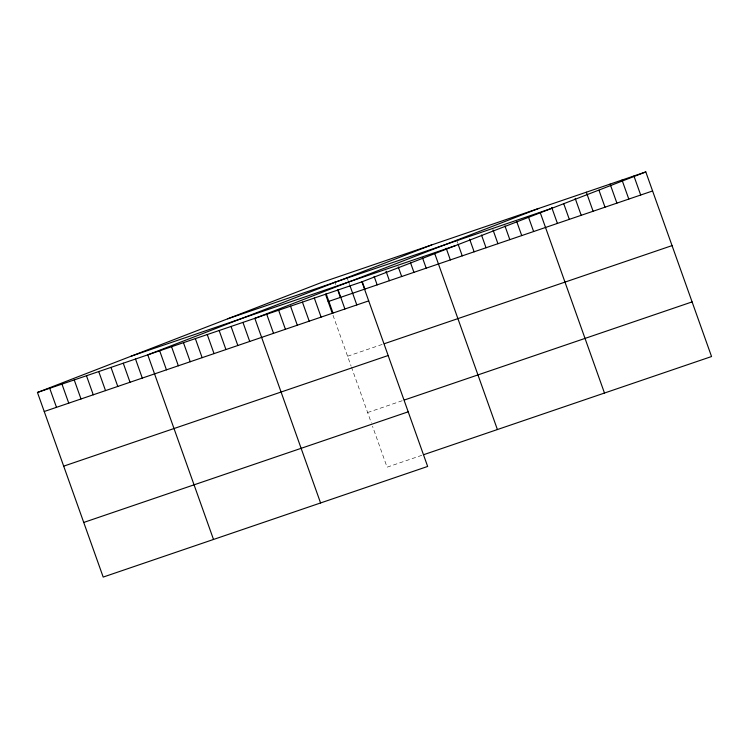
<?xml version="1.0" encoding="UTF-8"?>
<svg xmlns="http://www.w3.org/2000/svg" width="749" height="749" viewBox="0 0 749 749"><rect width="100%" height="100%" fill="white"/><g stroke="black" fill="none" stroke-linecap="round" stroke-linejoin="round"><path stroke-width="0.56" stroke-dasharray="3.75 2.81" d="M347.583 356.234L382.318 344.39M367.628 412.53L402.363 400.687M421.818 455.326L387.083 467.17L372.496 426.19M456.59 239.998L457.714 243.172M346.993 277.364L348.116 280.538M348.5 281.596L349.624 284.77M334.728 281.54L335.861 284.723M332.996 315.254L351.056 365.98M351.44 367.057L371.373 423.035"/><path stroke-width="1.12" d="M645.807 171.924L361.917 281.83L427.651 466.449L103.193 577.076L37.45 392.467L321.349 282.551L645.807 171.924L711.55 356.533L423.859 454.624M431.667 244.932L147.768 354.848L213.512 539.467M538.737 208.428L254.838 318.344L320.581 502.963M227.659 318.821L552.125 208.194M131.131 356.187L455.598 245.56M37.45 392.467L361.917 281.83M328.128 301.594L652.594 190.967M44.238 411.51L368.695 300.883M384.359 343.697L672.05 245.606M63.693 466.15L388.151 355.522M404.404 399.994L692.095 301.903M83.738 522.446L408.196 411.819M633.916 175.978L640.695 195.03M622.016 180.032L628.804 199.084M610.117 184.085L616.904 203.138M598.975 190.265L605.005 207.192M586.327 192.203L593.105 211.255M575.185 198.373L581.215 215.309M563.66 203.494L569.315 219.363M551.76 207.548L557.415 223.417M540.244 212.66L604.48 393.047M528.345 216.714L533.625 231.535M516.829 221.835L521.725 235.589M504.929 225.889L509.826 239.643M493.029 229.943L497.935 243.706M481.513 235.055L486.035 247.76M469.614 239.118L474.136 251.814M458.098 244.23L462.236 255.868M446.198 248.284L450.346 259.931M434.682 253.405L497.402 429.552M422.417 257.581L426.19 268.161M410.536 262.815L413.935 272.346M398.281 267L401.67 276.521M386.025 271.175L389.414 280.697M374.144 276.418L377.159 284.882M362.263 281.652L364.903 289.058M350.008 285.828L356.805 304.937M338.127 289.947L344.905 309M337.743 290.013L340.383 297.419M326.227 294.001L333.005 313.054M325.487 294.188L332.247 313.157M314.327 298.055L321.115 317.108M302.427 302.119L309.215 321.162M290.537 306.172L297.316 325.225M278.637 310.226L285.416 329.279M266.738 314.29L273.525 333.333M242.948 322.398L249.726 341.45M231.048 326.452L237.836 345.504M219.148 330.515L225.936 349.558M207.258 334.569L214.036 353.612M195.358 338.623L202.136 357.676M183.458 342.677L190.246 361.73M171.558 346.74L178.346 365.784M159.668 350.794L166.447 369.837M135.513 359.024L142.291 378.076M123.257 363.209L130.036 382.262M110.992 367.385L117.78 386.437M98.737 371.57L105.525 390.613M86.481 375.745L93.26 394.798M74.226 379.921L81.004 398.974M61.961 384.106L68.749 403.149M49.706 388.282L56.493 407.334"/></g></svg>
